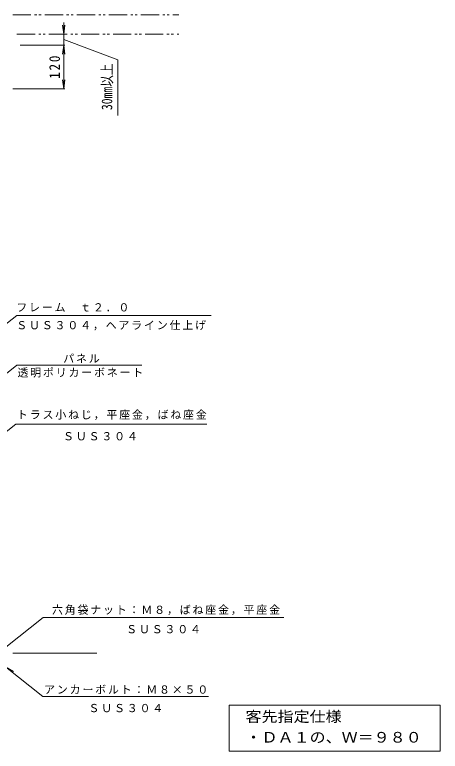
# Model space of a CAD drawing. Units: millimetres, scale not verified. Extents: x -816 to 1708, y -1360 to 1008.
# Drawn here: x 539 to 1708, y -1098 to 927 of the extents above; entities that cross this region are included whole.
import ezdxf
from ezdxf.enums import TextEntityAlignment as Align

# ---------------------------------------------------------------- set-up
doc = ezdxf.new("R2010")
doc.units = ezdxf.units.MM
doc.header["$LTSCALE"] = 10
doc.linetypes.add('DOUBLE_CHAIN1', pattern=[8.8, 5, -1, 0.6, -0.6, 0.6, -1])
for name, color, linetype, lineweight in [('0-4_その他', 7, 'Continuous', 9), ('0-5_寸法', 2, 'Continuous', 9), ('0-C', 7, 'Continuous', 9), ('0-F', 7, 'Continuous', 9)]:
    doc.layers.add(name, color=color, linetype=linetype, lineweight=lineweight)
doc.styles.add('ＭＳ ゴシック', font='')
doc.styles.get('ＭＳ ゴシック').set_extended_font_data('MS Gothic')

msp = doc.modelspace()

# ---------------------------------------------------------------- linework, layer by layer
at = {"layer": '0-4_その他'}
for p, q in [((673.65, 873.55), (670.39, 898.34)), ((673.65, 843.55), (673.65, 905.84)), ((673.65, 873.55), (676.91, 898.34)), ((676.65, 843.55), (553.65, 843.55)), ((673.65, 843.55), (670.39, 818.76)), ((673.65, 723.55), (673.65, 843.55)), ((673.65, 843.55), (676.91, 818.76)), ((673.65, 723.55), (670.39, 748.34)), ((673.65, 723.55), (676.91, 748.34)), ((676.65, 723.55), (533.65, 723.55)), ((544.86, 100.29), (1079.09, 100.29)), ((544.86, -36.61), (888.32, -36.61)), ((542.16, -198.28), (1067, -198.28)), ((617.26, -730.35), (514.4, -811.19))]:
    msp.add_line(p, q, dxfattribs=at)
msp.add_lwpolyline([(616.54, -946.65), (513.68, -865.81), (535.19, -878.56)], dxfattribs=at)
at = {"layer": '0-5_寸法', "color": 7, "linetype": 'DOUBLE_CHAIN1'}
for p, q in [((533.65, 926.94), (989.51, 926.94)), ((545.06, 873.55), (989.51, 873.55))]:
    msp.add_line(p, q, dxfattribs=at)
at = {"layer": '0-5_寸法', "color": 7}
for p, q in [((821.98, 803.29), (673.65, 858.55)), ((821.98, 803.29), (821.98, 649.65)), ((617.26, -730.35), (1278.1, -730.35)), ((616.54, -946.65), (1071.64, -946.65)), ((1127.99, -970.6), (1127.99, -1097.6)), ((1127.99, -970.6), (1707.99, -970.6))]:
    msp.add_line(p, q, dxfattribs=at)
msp.add_lwpolyline([(1127.99, -1097.6), (1707.99, -1097.6), (1707.99, -970.6)], dxfattribs=at)
at = {"layer": '0-C'}
msp.add_line((533.65, -827.72), (764.24, -827.72), dxfattribs=at)
at = {"layer": '0-F'}
for p, q in [((544.86, 100.29), (490, 57.17)), ((544.86, -36.61), (442, -117.45)), ((542.16, -198.28), (439.3, -279.12))]:
    msp.add_line(p, q, dxfattribs=at)

# ---------------------------------------------------------------- texts
at = {"layer": '0-4_その他', "color": 2, "style": 'ＭＳ ゴシック', "width": 0.8}
msp.add_text('30㎜以上', height=29.33, rotation=90, dxfattribs=at).set_placement((815.64, 664.97), align=Align.BOTTOM_LEFT)
at = {"layer": '0-4_その他', "color": 2, "insert": (663.65, 751.05), "char_height": 29.33, "attachment_point": 7, "rotation": 90, "style": 'ＭＳ ゴシック'}
msp.add_mtext('\\T1.27;\\W0.9;120', dxfattribs=at)
at = {"layer": '0-5_寸法', "style": 'ＭＳ ゴシック', "width": 1.1}
for s, p in [('客先指定仕様', (1172.99, -1025.6)), ('・ＤＡ１の、Ｗ＝９８０', (1172.99, -1082.6))]:
    msp.add_text(s, height=29.33, dxfattribs=at).set_placement(p, align=Align.BOTTOM_LEFT)
at = {"layer": '0-5_寸法', "color": 7, "char_height": 21.99, "attachment_point": 7, "style": 'ＭＳ ゴシック'}
for s, insert in [('\\T1.17;フレーム\u3000ｔ２．０', (543.21, 110.33)), ('\\T1.17;ＳＵＳ３０４，ヘアライン仕上げ', (543.21, 59.09)), ('\\T1.17;パネル', (672.34, -30.53)), ('\\T1.17;透明ポリカーボネート', (546.35, -70.44)), ('\\T1.17;トラス小ねじ，平座金，ばね座金', (545.25, -186.8)), ('\\T1.17;ＳＵＳ３０４', (671.7, -243.27)), ('\\T1.17;六角袋ナット：Ｍ８，ばね座金，平座金', (641.33, -723.16)), ('\\T1.17;ＳＵＳ３０４', (845.18, -773.66)), ('\\T1.17;アンカーボルト：Ｍ８×５０', (619.64, -940.49)), ('\\T1.17;ＳＵＳ３０４', (741.59, -990.49))]:
    msp.add_mtext(s, dxfattribs=dict(at, insert=insert))

doc.saveas('drawing.dxf')
